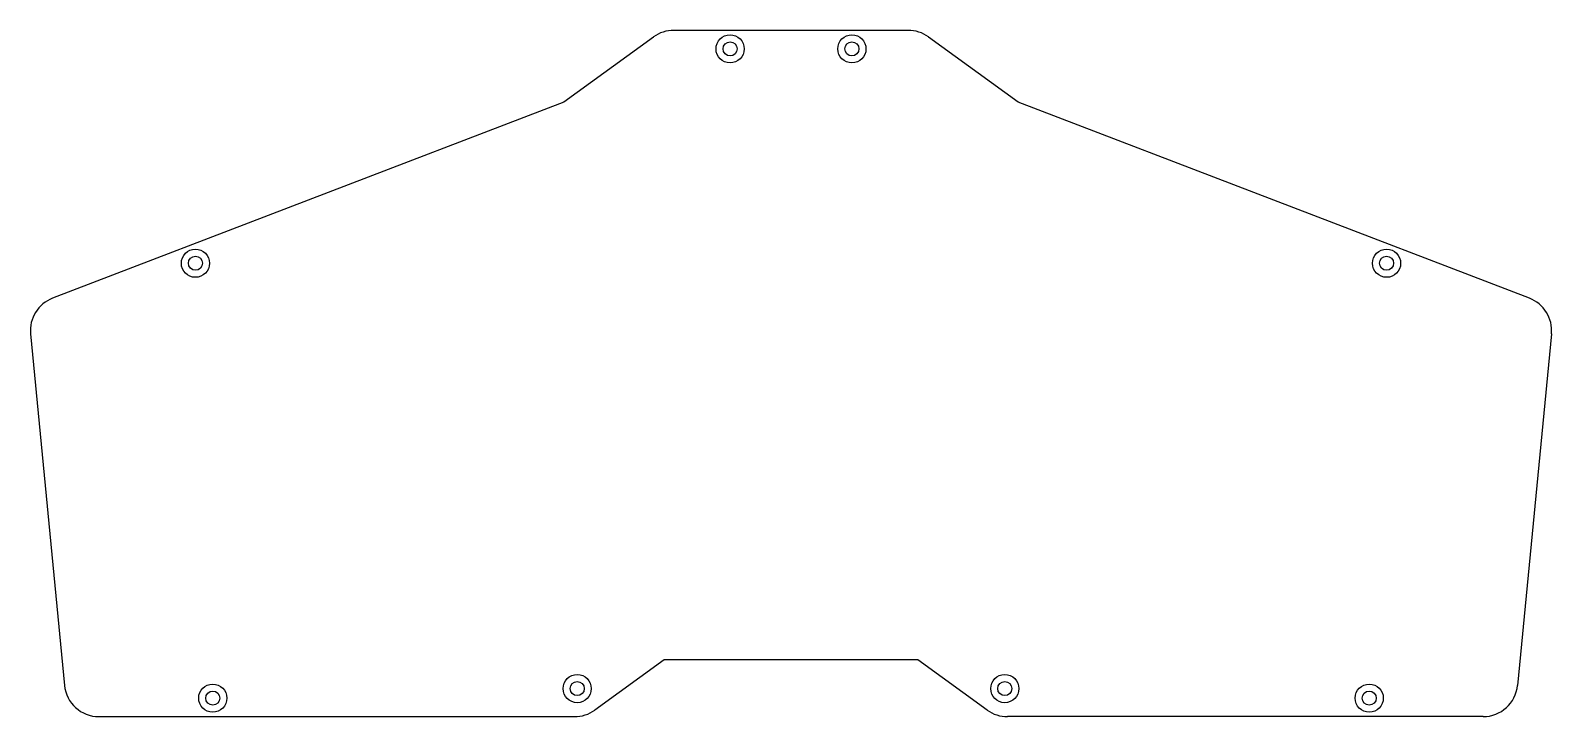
# Model space of a CAD drawing. Header units: metres. Extents: x -119 to 119, y -48 to 59.
import ezdxf

# ---------------------------------------------------------------- set-up
doc = ezdxf.new("R2010")
doc.units = ezdxf.units.M

msp = doc.modelspace()

# ---------------------------------------------------------------- linework, layer by layer
for p, q in [((-21.47, 58.14), (-35.49, 47.96)), ((-21.47, 58.14, -2), (-35.49, 47.96, -2)), ((-21.47, 58.14), (-21.47, 58.14, -2)), ((-18.3, 59.18), (-18.3, 59.18, -2)), ((18.3, 59.18), (-18.3, 59.18)), ((18.3, 59.18, -2), (-18.3, 59.18, -2)), ((18.3, 59.18), (18.3, 59.18, -2)), ((21.47, 58.14), (21.47, 58.14, -2)), ((35.49, 47.96), (21.47, 58.14)), ((35.49, 47.96, -2), (21.47, 58.14, -2)), ((-11.71, 56.29), (-11.71, 56.29, -1)), ((-10.61, 56.29, -1), (-10.61, 56.29, -2)), ((7.31, 56.29), (7.31, 56.29, -1)), ((8.41, 56.29, -1), (8.41, 56.29, -2)), ((-35.49, 47.96), (-115.35, 17.3)), ((-35.49, 47.96, -2), (-115.35, 17.3, -2)), ((-35.49, 47.96), (-35.49, 47.96, -2)), ((35.49, 47.96), (35.49, 47.96, -2)), ((115.35, 17.3), (35.49, 47.96)), ((115.35, 17.3, -2), (35.49, 47.96, -2)), ((-95.24, 22.78), (-95.24, 22.78, -1)), ((-94.14, 22.78, -1), (-94.14, 22.78, -2)), ((90.84, 22.78), (90.84, 22.78, -1)), ((91.94, 22.78, -1), (91.94, 22.78, -2)), ((-115.35, 17.3), (-115.35, 17.3, -2)), ((115.35, 17.3), (115.35, 17.3, -2)), ((-118.79, 11.74), (-113.5, -43.21)), ((-118.79, 11.74, -2), (-113.5, -43.21, -2)), ((-118.79, 11.74), (-118.79, 11.74, -2)), ((118.79, 11.74), (113.5, -43.21)), ((118.79, 11.74, -2), (113.5, -43.21, -2)), ((118.79, 11.74), (118.79, 11.74, -2)), ((-30.65, -47.06), (-19.79, -39.17)), ((-30.65, -47.06, -2), (-19.79, -39.17, -2)), ((-19.79, -39.17), (19.79, -39.17)), ((-19.79, -39.17, -2), (19.79, -39.17, -2)), ((-19.79, -39.17), (-19.79, -39.17, -2)), ((19.79, -39.17), (30.65, -47.06)), ((19.79, -39.17, -2), (30.65, -47.06, -2)), ((19.79, -39.17), (19.79, -39.17, -2)), ((-113.5, -43.21), (-113.5, -43.21, -2)), ((-35.6, -43.72), (-35.6, -43.72, -1)), ((-34.5, -43.72, -1), (-34.5, -43.72, -2)), ((31.2, -43.72), (31.2, -43.72, -1)), ((32.3, -43.72, -1), (32.3, -43.72, -2)), ((113.5, -43.21), (113.5, -43.21, -2)), ((-92.53, -45.21), (-92.53, -45.21, -1)), ((-91.43, -45.21, -1), (-91.43, -45.21, -2)), ((-30.65, -47.06), (-30.65, -47.06, -2)), ((30.65, -47.06), (30.65, -47.06, -2)), ((88.13, -45.21), (88.13, -45.21, -1)), ((89.23, -45.21, -1), (89.23, -45.21, -2)), ((-108.12, -48.1), (-33.82, -48.1)), ((-108.12, -48.1, -2), (-33.82, -48.1, -2)), ((-108.12, -48.1), (-108.12, -48.1, -2)), ((-33.82, -48.1), (-33.82, -48.1, -2)), ((108.12, -48.1), (33.82, -48.1)), ((108.12, -48.1, -2), (33.82, -48.1, -2)), ((33.82, -48.1), (33.82, -48.1, -2)), ((108.12, -48.1), (108.12, -48.1, -2))]:
    msp.add_line(p, q)
for centre, radius in [((-9.51, 56.29), 2.2), ((-9.51, 56.29, -1), 2.2), ((-9.51, 56.29, -2), 1.1), ((-9.51, 56.29, -1), 1.1), ((9.51, 56.29), 2.2), ((9.51, 56.29, -1), 2.2), ((9.51, 56.29, -2), 1.1), ((9.51, 56.29, -1), 1.1), ((-93.04, 22.78), 2.2), ((-93.04, 22.78, -1), 2.2), ((-93.04, 22.78, -2), 1.1), ((-93.04, 22.78, -1), 1.1), ((93.04, 22.78), 2.2), ((93.04, 22.78, -1), 2.2), ((93.04, 22.78, -2), 1.1), ((93.04, 22.78, -1), 1.1), ((-33.4, -43.72), 2.2), ((-33.4, -43.72, -1), 2.2), ((-33.4, -43.72, -2), 1.1), ((-33.4, -43.72, -1), 1.1), ((33.4, -43.72), 2.2), ((33.4, -43.72, -1), 2.2), ((33.4, -43.72, -2), 1.1), ((33.4, -43.72, -1), 1.1), ((-90.33, -45.21), 2.2), ((-90.33, -45.21, -1), 2.2), ((-90.33, -45.21, -2), 1.1), ((-90.33, -45.21, -1), 1.1), ((90.33, -45.21), 2.2), ((90.33, -45.21, -1), 2.2), ((90.33, -45.21, -2), 1.1), ((90.33, -45.21, -1), 1.1)]:
    msp.add_circle(centre, radius)
for centre, start, end in [((-18.3, 53.78), 90, 126), ((-18.3, 53.78, -2), 90, 126), ((18.3, 53.78), 54, 90), ((18.3, 53.78, -2), 54, 90), ((-113.42, 12.26), 111, 185.5), ((-113.42, 12.26, -2), 111, 185.5), ((113.42, 12.26), -5.5, 69), ((113.42, 12.26, -2), -5.5, 69), ((-108.12, -42.7), -174.5, -90), ((-108.12, -42.7, -2), -174.5, -90), ((108.12, -42.7), -90, -5.5), ((108.12, -42.7, -2), -90, -5.5), ((-33.82, -42.7), -90, -54), ((-33.82, -42.7, -2), -90, -54), ((33.82, -42.7), -126, -90), ((33.82, -42.7, -2), -126, -90)]:
    msp.add_arc(centre, 5.4, start, end)

doc.saveas('drawing.dxf')
